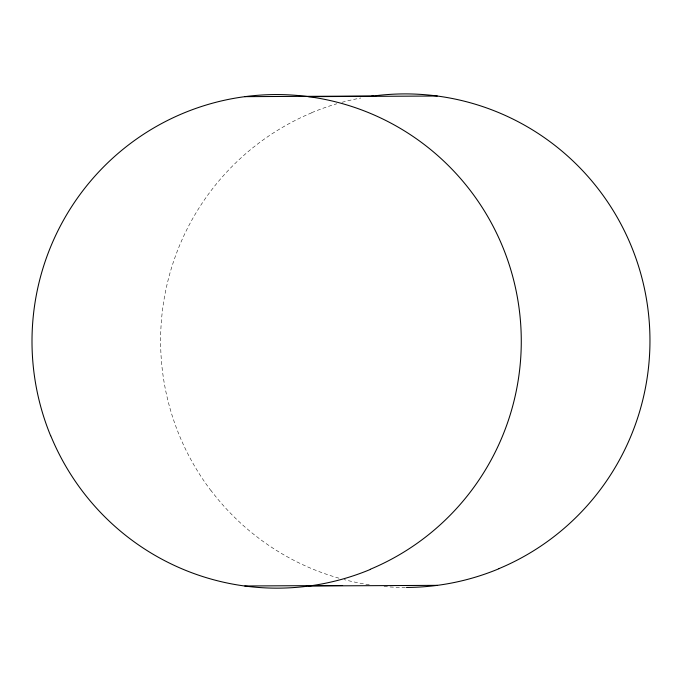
<?xml version="1.0" encoding="UTF-8"?>
<svg xmlns="http://www.w3.org/2000/svg" width="682" height="682" viewBox="0 0 682 682"><rect width="100%" height="100%" fill="white"/><g stroke="black" fill="none" stroke-linecap="round" stroke-linejoin="round"><path stroke-width="0.51" stroke-dasharray="3.41 2.56" d="M311.7 112.675A246.739 244.642 89.7 0 1 336.84 103.758M342.006 102.3A246.739 244.642 89.7 0 1 360.821 98.012M211.207 490.938A246.679 244.625 88.9 0 1 311.751 112.786M369.26 584.755A246.773 244.633 88.9 0 1 344.137 579.598M338.954 578.183A246.773 244.633 88.9 0 1 211.275 490.887M405.381 587.458A246.552 244.48 88.7 0 1 383.992 586.503"/><path stroke-width="1.02" d="M244.736 96.656L373.404 96.017M308.596 96.656L437.264 96.017M244.787 585.983L342.611 585.497M308.648 585.983L437.315 585.344M371.306 96.298A246.739 244.642 89.7 0 1 647.866 372.875A246.867 244.668 90 0 1 498.985 568.618M499.019 568.703A246.552 244.48 88.7 0 1 406.455 587.449M50.63 435.755A246.765 244.668 89.7 0 1 183.023 113.348A246.765 244.668 89.7 0 1 502.702 246.884A246.85 244.659 89.7 0 1 370.317 569.257M370.386 569.419A246.884 244.719 89.1 0 1 50.732 435.713"/></g></svg>
